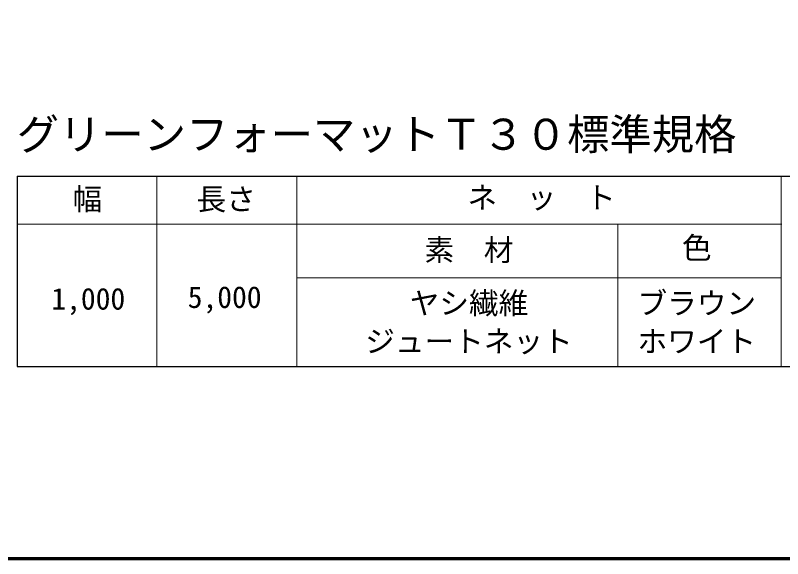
# Model space of a CAD drawing. Units: millimetres, scale not verified. Extents: x 200 to 8201, y 200 to 5825.
# Drawn here: x 1116 to 2928, y 200 to 1483 of the extents above; entities that cross this region are included whole.
import ezdxf
from ezdxf.enums import TextEntityAlignment as Align

# ---------------------------------------------------------------- set-up
doc = ezdxf.new("R2010")
doc.units = ezdxf.units.MM
doc.header["$LTSCALE"] = 20
doc.layers.add('C-MTR', color=5, linetype='Continuous')
doc.layers.add('C-MTR-TXT', color=5, linetype='Continuous')
for name, color, linetype, lineweight in [('C-MTR-FRAM', 5, 'Continuous', 25), ('C-MTR-LINE', 5, 'Continuous', 13), ('C-TTL', 2, 'Continuous', 70)]:
    doc.layers.add(name, color=color, linetype=linetype, lineweight=lineweight)
doc.styles.add('ＭＳ ゴシック', font='')
doc.styles.get('ＭＳ ゴシック').set_extended_font_data('MS Gothic')

msp = doc.modelspace()

# ---------------------------------------------------------------- linework, layer by layer
at = {"layer": 'C-MTR-FRAM'}
for p, q in [((1120.16, 1103.32), (1120.16, 653.32)), ((1120.16, 1103.32), (3696.82, 1103.32)), ((1120.16, 653.32), (3696.82, 653.32))]:
    msp.add_line(p, q, dxfattribs=at)
at = {"layer": 'C-MTR-LINE'}
for p, q in [((1450.16, 1103.32), (1450.16, 653.32)), ((1780.16, 1103.32), (1780.16, 653.32)), ((2924.61, 1103.32), (2924.61, 653.32)), ((1120.16, 990), (2925.61, 990)), ((2538.51, 990), (2538.51, 653.32)), ((1780.16, 863.28), (2924.61, 863.28))]:
    msp.add_line(p, q, dxfattribs=at)
at = {"layer": 'C-TTL'}
msp.add_lwpolyline([(200, 200), (8200, 200), (8200, 5740), (200, 5740)], close=True, dxfattribs=at)

# ---------------------------------------------------------------- texts
at = {"layer": 'C-MTR', "style": 'ＭＳ ゴシック'}
msp.add_text('グリーンフォーマットＴ３０標準規格', height=73.31, dxfattribs=at).set_placement((1118.78, 1143.29), align=Align.BOTTOM_LEFT)
at = {"layer": 'C-MTR-TXT', "style": 'ＭＳ ゴシック'}
for s, p in [('幅', (1250.88, 1007.6)), ('長さ', (1543.61, 1007.6)), ('ネ\u3000ッ\u3000ト', (2183.37, 1011.56)), ('1,000', (1200.59, 772.51)), ('5,000', (1522.67, 776.37))]:
    msp.add_text(s, height=51.32, dxfattribs=at).set_placement(p, align=Align.BOTTOM_LEFT)
for s, p in [('素\u3000材', (2187.07, 887.8)), ('色', (2725.07, 892.76)), ('ヤシ繊維', (2187.07, 762.04)), ('ブラウン', (2725.07, 762.04)), ('ジュートネット', (2187.07, 671.98)), ('ホワイト', (2725.07, 671.98))]:
    msp.add_text(s, height=51.32, dxfattribs=at).set_placement(p, align=Align.BOTTOM_CENTER)

doc.saveas('drawing.dxf')
